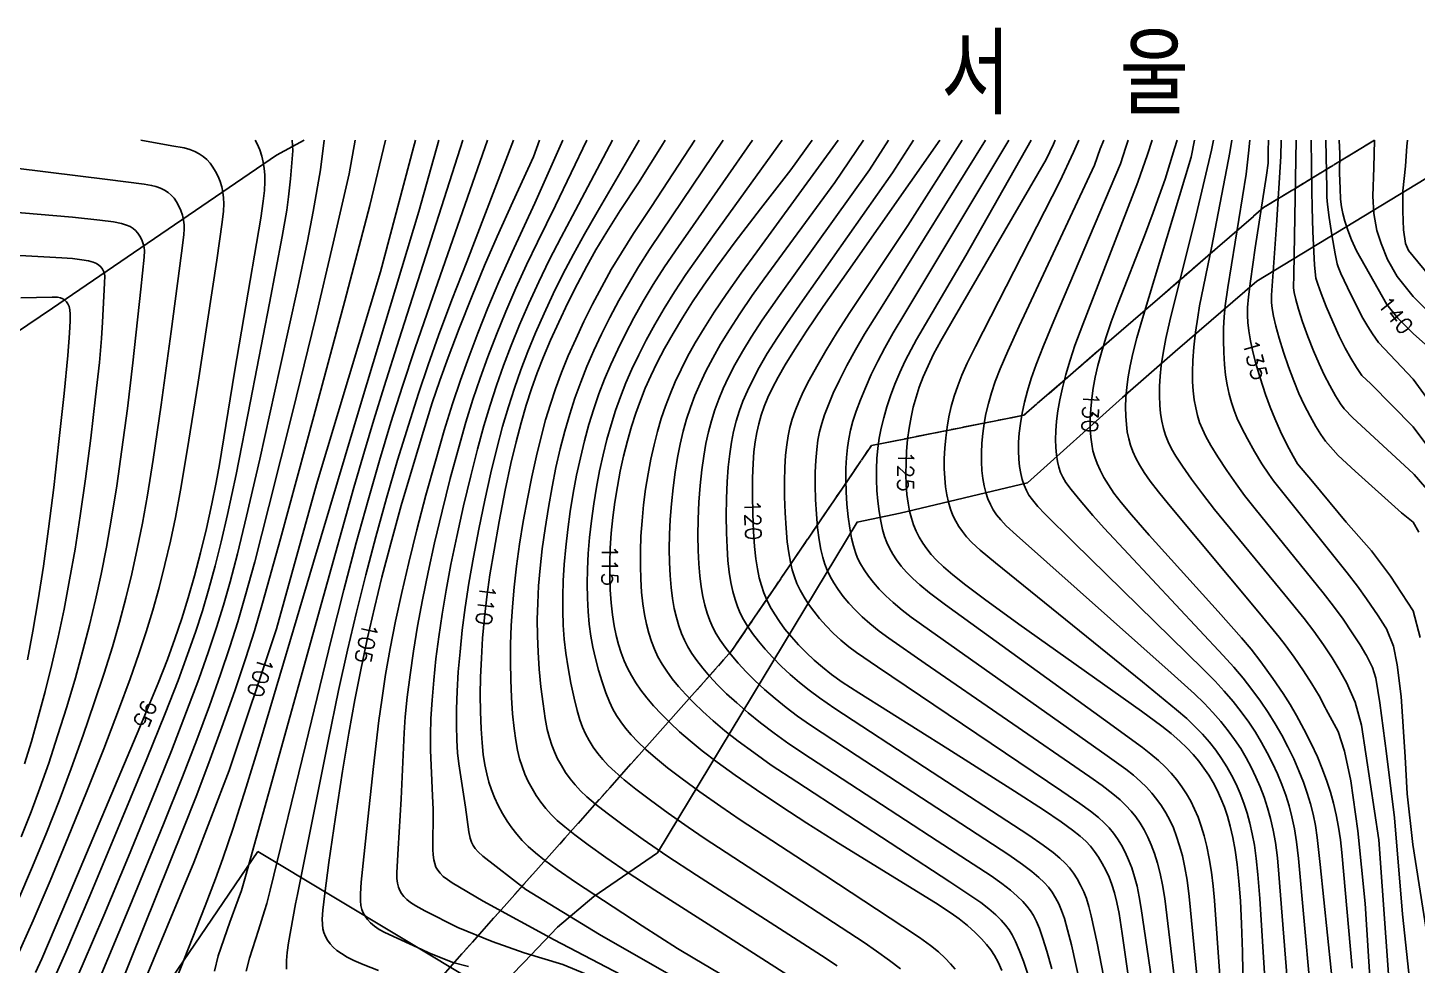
# Model space of a CAD drawing. Header units: feet. Extents: x 197796 to 199821, y 552499 to 555392.
# Drawn here: x 198758.7 to 198933.4, y 554389.4 to 554507.2 of the extents above; entities that cross this region are included whole.
import ezdxf
from ezdxf.enums import TextEntityAlignment as Align

# ---------------------------------------------------------------- set-up
doc = ezdxf.new("R2010")
doc.units = ezdxf.units.FT
doc.header["$MEASUREMENT"] = 0
doc.linetypes.add('JEON', pattern=[12, 4, -0.5, 1, -0.5, 4, -0.5, 1, -0.5])
for name, color, linetype in [('BA003', 5, 'CONTINUOUS'), ('CA0011', 7, 'CONTINUOUS'), ('CAA001', 7, 'CONTINUOUS'), ('CAA002', 30, 'CONTINUOUS'), ('EA0018', 7, 'JEON'), ('EA0118', 7, 'JEON'), ('wipco_지적', 20, 'CONTINUOUS'), ('ZC601', 7, 'CONTINUOUS')]:
    doc.layers.add(name, color=color, linetype=linetype)
doc.styles.add('NGSW', font='ROMANS.shx', dxfattribs={"bigfont": 'NGSW.shx'})
doc.styles.get("Standard").update_dxf_attribs({"font": 'ROMANS.shx', "bigfont": 'NGSW.shx'})

msp = doc.modelspace()

# ---------------------------------------------------------------- linework, layer by layer
at = {"layer": 'BA003', "color": 255, "flags": 128}
msp.add_lwpolyline([(198793.4, 554493.12), (198789.94, 554491.23), (198761.75, 554472), (198730.58, 554450.94), (198711.18, 554432.79), (198704.17, 554427.46)], dxfattribs=at)
at = {"layer": 'CAA001', "color": 255, "flags": 128}
for points, elevation in [([(198787.23, 554493.12), (198787.51, 554492.66), (198787.82, 554491.9), (198788.07, 554491.12), (198788.26, 554490.34), (198788.39, 554489.57), (198788.45, 554488.76), (198788.46, 554487.86), (198788.41, 554486.79), (198788.27, 554485.44), (198787.95, 554483.31), (198785.81, 554470.83), (198784.65, 554463.94), (198782.76, 554452.36), (198782.36, 554450.07), (198781.82, 554447.39), (198781.14, 554444.31), (198780.39, 554441.23), (198779.63, 554438.35), (198778.84, 554435.6), (198778.02, 554432.97), (198777.16, 554430.41), (198776.21, 554427.81), (198775.06, 554424.86), (198772.76, 554419.33), (198763.65, 554397.77), (198760.41, 554390.18), (198759.64, 554388.47)], 95), ([(198807.42, 554493.12), (198807.18, 554492.21), (198803.01, 554476.57), (198794.98, 554449.83), (198789.93, 554431.7), (198783.98, 554413.88), (198779.52, 554402.29), (198772.71, 554385.86)], 100), ([(198802.77, 554388.72), (198800.82, 554389.48), (198799.66, 554389.99), (198798.8, 554390.42), (198798.09, 554390.85), (198797.52, 554391.26), (198797.05, 554391.68), (198796.67, 554392.1), (198796.35, 554392.55), (198796.1, 554393.01), (198795.9, 554393.49), (198795.77, 554393.98), (198795.7, 554394.5), (198795.7, 554394.57), (198795.69, 554395.18), (198795.77, 554396.33), (198796, 554398.41), (198796.52, 554402.29), (198797.35, 554408.01), (198798.24, 554413.8), (198799.03, 554418.56), (198799.79, 554422.76), (198800.57, 554426.72), (198801.38, 554430.55), (198802.24, 554434.31), (198803.19, 554438.17), (198804.31, 554442.42), (198805.63, 554447.17), (198807.06, 554452.08), (198808.4, 554456.53), (198809.52, 554460.08), (198810.47, 554462.9), (198811.52, 554465.8), (198812.9, 554469.43), (198814.54, 554473.55), (198816.11, 554477.35), (198817.67, 554480.99), (198819.64, 554485.38), (198822.24, 554491.03), (198823, 554493.12)], 105), ([(198849.42, 554386.13), (198842.54, 554390.18), (198840.38, 554391.51), (198835.92, 554394.34), (198831.04, 554397.51), (198827.53, 554399.83), (198825.24, 554401.42), (198823.65, 554402.59), (198822.5, 554403.51), (198821.6, 554404.31), (198820.83, 554405.07), (198820.14, 554405.86), (198819.51, 554406.66), (198818.93, 554407.52), (198818.36, 554408.46), (198817.83, 554409.46), (198817.36, 554410.46), (198816.97, 554411.44), (198816.65, 554412.42), (198816.37, 554413.45), (198816.14, 554414.58), (198815.94, 554415.87), (198815.79, 554417.35), (198815.66, 554419.13), (198815.58, 554421.26), (198815.55, 554423.39), (198815.59, 554425.6), (198815.7, 554427.99), (198815.86, 554430.52), (198816.1, 554433.09), (198816.4, 554435.7), (198816.78, 554438.48), (198817.29, 554441.59), (198817.94, 554445.18), (198818.71, 554449.12), (198819.42, 554452.46), (198820.07, 554455.2), (198820.69, 554457.59), (198821.34, 554459.79), (198822.02, 554461.86), (198822.73, 554463.87), (198823.51, 554465.88), (198824.39, 554467.97), (198825.42, 554470.25), (198826.57, 554472.67), (198827.77, 554475.05), (198828.94, 554477.27), (198830.1, 554479.32), (198831.48, 554481.61), (198833.17, 554484.29), (198835.46, 554487.76), (198838.36, 554492.35), (198838.83, 554493.12)], 110), ([(198881.17, 554388.71), (198880.67, 554389.78), (198880.22, 554390.6), (198879.76, 554391.32), (198879.23, 554392), (198878.6, 554392.72), (198877.8, 554393.5), (198876.82, 554394.39), (198875.8, 554395.22), (198874.79, 554395.95), (198872.8, 554397.22), (198860.62, 554404.73), (198856.61, 554407.26), (198853.37, 554409.37), (198850.31, 554411.43), (198847.62, 554413.3), (198845.36, 554414.94), (198843.48, 554416.36), (198841.95, 554417.6), (198840.63, 554418.73), (198839.43, 554419.85), (198838.33, 554420.95), (198837.34, 554422.01), (198836.49, 554423.02), (198835.75, 554423.98), (198835.12, 554424.9), (198834.57, 554425.81), (198834.08, 554426.73), (198833.64, 554427.68), (198833.26, 554428.68), (198832.93, 554429.72), (198832.65, 554430.84), (198832.4, 554432.06), (198832.19, 554433.44), (198832.02, 554434.97), (198831.9, 554436.59), (198831.84, 554438.26), (198831.84, 554440), (198831.91, 554441.83), (198832.04, 554443.72), (198832.24, 554445.67), (198832.49, 554447.62), (198832.8, 554449.56), (198833.17, 554451.49), (198833.59, 554453.41), (198834.07, 554455.3), (198834.59, 554457.11), (198835.13, 554458.8), (198835.69, 554460.39), (198836.3, 554461.92), (198836.99, 554463.48), (198837.8, 554465.15), (198838.74, 554466.93), (198839.8, 554468.82), (198840.98, 554470.77), (198842.25, 554472.79), (198843.67, 554474.9), (198845.38, 554477.3), (198847.63, 554480.34), (198850.8, 554484.49), (198854.61, 554489.37), (198857.3, 554493.12)], 115), ([(198873.34, 554493.11), (198861.88, 554476.75), (198858.7, 554472.21), (198856.6, 554469.12), (198855.07, 554466.76), (198853.91, 554464.88), (198853.01, 554463.32), (198852.3, 554461.97), (198851.74, 554460.76), (198851.28, 554459.64), (198850.89, 554458.55), (198850.58, 554457.47), (198850.32, 554456.36), (198850.12, 554455.2), (198849.96, 554453.92), (198849.86, 554452.46), (198849.8, 554450.67), (198849.79, 554448.5), (198849.83, 554446.15), (198849.92, 554443.93), (198850.05, 554442.05), (198850.22, 554440.5), (198850.42, 554439.21), (198850.64, 554438.11), (198850.91, 554437.13), (198851.22, 554436.22), (198851.59, 554435.34), (198852.03, 554434.46), (198852.56, 554433.55), (198853.17, 554432.61), (198853.88, 554431.65), (198854.69, 554430.66), (198855.58, 554429.66), (198856.53, 554428.69), (198857.53, 554427.75), (198858.58, 554426.85), (198859.74, 554425.95), (198861.09, 554424.99), (198863.17, 554423.62), (198874.34, 554416.59), (198882.74, 554411.28), (198886.4, 554408.91), (198888.61, 554407.41), (198890.04, 554406.38), (198891.01, 554405.61), (198891.72, 554404.97), (198892.29, 554404.36), (198892.8, 554403.71), (198893.3, 554402.99), (198893.78, 554402.18), (198894.23, 554401.34), (198894.63, 554400.45), (198894.98, 554399.53), (198895.3, 554398.49), (198895.61, 554397.28), (198895.9, 554395.88), (198896.29, 554393.37), (198898.01, 554381.34)], 120), ([(198911.58, 554381.11), (198911.43, 554391.09), (198911.31, 554394.59), (198911.16, 554397.5), (198910.96, 554399.97), (198910.74, 554402.05), (198910.48, 554403.86), (198910.2, 554405.46), (198909.88, 554406.87), (198909.53, 554408.13), (198909.14, 554409.27), (198908.71, 554410.35), (198908.23, 554411.4), (198907.71, 554412.38), (198907.17, 554413.28), (198906.57, 554414.17), (198905.91, 554415.05), (198905.2, 554415.89), (198904.43, 554416.71), (198903.52, 554417.58), (198902.45, 554418.51), (198901.29, 554419.44), (198898.71, 554421.32), (198883.28, 554432.27), (198878.96, 554435.4), (198876.61, 554437.16), (198874.99, 554438.46), (198873.81, 554439.47), (198872.94, 554440.3), (198872.26, 554441.03), (198871.7, 554441.73), (198871.2, 554442.46), (198870.75, 554443.22), (198870.37, 554443.98), (198870.05, 554444.76), (198869.78, 554445.58), (198869.56, 554446.48), (198869.37, 554447.48), (198869.22, 554448.59), (198869.13, 554449.8), (198869.08, 554451.13), (198869.1, 554452.56), (198869.17, 554454.02), (198869.3, 554455.49), (198869.49, 554456.92), (198869.73, 554458.28), (198870.02, 554459.57), (198870.37, 554460.81), (198870.77, 554462.05), (198871.27, 554463.35), (198871.87, 554464.75), (198872.57, 554466.21), (198873.48, 554467.91), (198874.89, 554470.38), (198886.72, 554490.68), (198887.63, 554492.62), (198887.85, 554493.11)], 125), ([(198933.78, 554430.58), (198932.87, 554433.94), (198930.02, 554438.31), (198927.65, 554441.49), (198924.47, 554445.1), (198920.23, 554450.21), (198918.33, 554452.44), (198917.77, 554453.39), (198917.05, 554454.77), (198916.21, 554456.5), (198915.47, 554458.11), (198914.89, 554459.54), (198914.31, 554461.16), (198913.64, 554463.22), (198913.09, 554465.06), (198912.71, 554466.51), (198912.42, 554467.88), (198912.2, 554469.16), (198912.08, 554470.21), (198912.04, 554471.09), (198912.06, 554472.07), (198912.17, 554473.44), (198912.41, 554475.39), (198913.03, 554479.59), (198914.43, 554488.73), (198914.63, 554490.24), (198914.66, 554491.78), (198914.7, 554493.11)], 135), ([(198934.83, 554467.09), (198932.88, 554468.81), (198930.94, 554470.75), (198929.56, 554472.46), (198925.74, 554479.2), (198925.14, 554480.57), (198924.67, 554481.82), (198924.3, 554482.94), (198924.04, 554483.91), (198923.87, 554484.74), (198923.76, 554485.7), (198923.68, 554487.05), (198923.63, 554488.95), (198923.65, 554491.38), (198923.56, 554493.11)], 140), ([(198758.62, 554427.78), (198759.29, 554431.39), (198759.95, 554435.31), (198760.61, 554439.57), (198761.26, 554444.26), (198761.91, 554449.46), (198762.57, 554455.23), (198763.21, 554461.25), (198763.67, 554466.03), (198763.9, 554468.87), (198763.99, 554470.41), (198763.98, 554471.25), (198763.93, 554471.79), (198763.84, 554472.21), (198763.71, 554472.54), (198763.54, 554472.8), (198763.33, 554473.01), (198763.08, 554473.17), (198762.78, 554473.29), (198762.38, 554473.37), (198761.72, 554473.38), (198757.78, 554473.3)], 90)]:
    msp.add_lwpolyline(points, dxfattribs=dict(at, elevation=elevation))
at = {"layer": 'CAA001', "color": 255, "elevation": 130}
msp.add_lwpolyline([(198925.2, 554389.01), (198923.92, 554403.56), (198923.75, 554405.14), (198923.51, 554406.73), (198923.21, 554408.29), (198922.87, 554409.77), (198922.49, 554411.15), (198922.04, 554412.52), (198921.49, 554413.98), (198920.83, 554415.57), (198920.04, 554417.27), (198919.15, 554419.05), (198918.22, 554420.79), (198917.43, 554422.16), (198916.53, 554423.56), (198915.23, 554425.43), (198913.71, 554427.54), (198912.49, 554429.13), (198911.31, 554430.55), (198908.35, 554433.85), (198899.67, 554443.45), (198897.44, 554446), (198896.16, 554447.55), (198895.25, 554448.75), (198894.56, 554449.77), (198893.99, 554450.71), (198893.51, 554451.61), (198893.13, 554452.46), (198892.83, 554453.27), (198892.61, 554454.07), (198892.45, 554454.9), (198892.34, 554455.79), (198892.28, 554456.83), (198892.28, 554458.04), (198892.33, 554459.33), (198892.45, 554460.62), (198892.64, 554461.94), (198892.9, 554463.32), (198893.24, 554464.8), (198893.67, 554466.42), (198894.23, 554468.25), (198894.91, 554470.26), (198895.78, 554472.62), (198899.08, 554481.1), (198900.19, 554484.01), (198901.7, 554488.21), (198902.86, 554492.05), (198903.19, 554493.11)], dxfattribs=at)
at = {"layer": 'CAA002', "color": 255}
for points, elevation in [([(198753.97, 554347.45), (198758.94, 554357.51), (198761.95, 554365.79), (198763.47, 554369.87), (198764.86, 554373.37), (198778.2, 554406.49), (198779.84, 554410.62), (198781.44, 554414.82), (198783.07, 554419.31), (198784.68, 554423.88), (198786.08, 554428.03), (198787.17, 554431.44), (198788.19, 554434.9), (198790.43, 554442.98), (198794.63, 554458.4), (198798.54, 554472.93), (198801.69, 554484.9), (198803.64, 554493.12)], 99), ([(198791.9, 554493.12), (198791.98, 554491.79), (198791.69, 554488.27), (198791.46, 554485.99), (198791.23, 554484.3), (198790.65, 554481), (198789.07, 554472.63), (198786.68, 554460.32), (198784.84, 554451.09), (198783.78, 554446.05), (198782.99, 554442.6), (198782.23, 554439.6), (198781.44, 554436.73), (198780.61, 554433.95), (198779.74, 554431.26), (198778.76, 554428.45), (198777.55, 554425.18), (198775.92, 554421.02), (198773.62, 554415.33), (198770.46, 554407.69), (198766.45, 554398.13), (198763.43, 554391.05), (198761.91, 554387.62)], 96), ([(198753.36, 554490.06), (198768.66, 554488.19), (198773.29, 554487.59), (198774.22, 554487.43), (198774.77, 554487.29), (198775.36, 554487.08), (198775.86, 554486.83), (198776.31, 554486.54), (198776.7, 554486.2), (198777.05, 554485.82), (198777.36, 554485.36), (198777.66, 554484.83), (198777.91, 554484.26), (198778.11, 554483.67), (198778.24, 554483.08), (198778.32, 554482.49), (198778.33, 554481.98), (198778.28, 554481.23), (198778, 554478.93), (198776.69, 554469.07), (198775.41, 554459.84), (198774.42, 554452.99), (198773.7, 554448.47), (198773.07, 554444.96), (198772.42, 554441.73), (198771.73, 554438.6), (198770.99, 554435.55), (198770.18, 554432.52), (198769.29, 554429.43), (198768.25, 554426.1), (198767.02, 554422.38), (198765.61, 554418.3), (198764.1, 554414.13), (198762.58, 554410.08), (198760.99, 554406.04), (198759.24, 554401.81), (198757.4, 554397.48)], 93)]:
    msp.add_lwpolyline(points, dxfattribs=dict(at, elevation=elevation))
at = {"layer": 'CAA002', "color": 255, "flags": 128}
for points, elevation in [([(198754.83, 554365.53), (198758.66, 554373.95), (198762.85, 554383.3), (198765.63, 554389.62), (198768.21, 554395.65), (198771.3, 554403.04), (198774.26, 554410.24), (198776.71, 554416.33), (198778.63, 554421.27), (198780.16, 554425.37), (198781.39, 554428.84), (198782.4, 554431.84), (198783.26, 554434.64), (198784.1, 554437.59), (198785.03, 554441.11), (198786.18, 554445.86), (198787.83, 554453.01), (198790.37, 554464.43), (198792.61, 554474.65), (198793.84, 554480.44), (198794.56, 554484.16), (198795.48, 554489.39), (198795.94, 554493.12)], 97), ([(198755.89, 554359.51), (198760.65, 554370.84), (198771.48, 554396.81), (198775.73, 554407.14), (198778.1, 554413.06), (198779.9, 554417.74), (198781.49, 554422.02), (198782.88, 554425.94), (198784.07, 554429.43), (198785.07, 554432.56), (198786.01, 554435.78), (198787.19, 554440.11), (198788.98, 554447.08), (198791.97, 554459.04), (198794.82, 554470.69), (198797.06, 554480.17), (198799.06, 554488.87), (198799.83, 554493.12)], 98), ([(198772.89, 554493.13), (198776.78, 554492.4), (198778.3, 554492.14), (198779.05, 554491.93), (198779.67, 554491.69), (198780.22, 554491.4), (198780.71, 554491.06), (198781.16, 554490.67), (198781.57, 554490.23), (198781.94, 554489.73), (198782.28, 554489.17), (198782.58, 554488.57), (198782.84, 554487.92), (198783.04, 554487.24), (198783.19, 554486.56), (198783.28, 554485.86), (198783.31, 554485.11), (198783.27, 554484.18), (198783.11, 554482.79), (198782.42, 554478.04), (198780.07, 554462.68), (198778.71, 554454.1), (198777.87, 554449.12), (198777.22, 554445.68), (198776.59, 554442.7), (198775.9, 554439.79), (198775.16, 554436.88), (198774.37, 554434.04), (198773.54, 554431.32), (198772.63, 554428.54), (198771.52, 554425.38), (198770.06, 554421.45), (198768.2, 554416.6), (198766.04, 554411.13), (198763.75, 554405.5), (198761.45, 554400), (198759.31, 554395), (198757.21, 554390.24)], 94), ([(198777.31, 554387.6), (198780.97, 554396.84), (198782.28, 554400.24), (198783.2, 554402.82), (198784.47, 554406.64), (198786.11, 554411.78), (198787.84, 554417.37), (198794.6, 554440.08), (198800.63, 554460.28), (198807.85, 554484.16), (198810.35, 554493.12)], 101), ([(198782.14, 554388.64), (198782.59, 554390.58), (198784.06, 554394.82), (198785.13, 554397.66), (198785.51, 554398.78), (198786.02, 554400.53), (198795.83, 554435.79), (198799.66, 554449.46), (198800.99, 554454.03), (198802.17, 554457.97), (198803.47, 554462.16), (198805.38, 554468.09), (198813.36, 554493.12)], 102), ([(198786.12, 554388.66), (198786.54, 554390.28), (198787.67, 554393.8), (198788.42, 554396.22), (198788.71, 554397.15), (198789.15, 554398.84), (198793.61, 554417.19), (198796.8, 554430.28), (198798.39, 554436.57), (198799.96, 554442.48), (198801.44, 554447.84), (198802.89, 554452.86), (198804.33, 554457.64), (198805.78, 554462.21), (198807.34, 554466.9), (198809.27, 554472.45), (198816.48, 554493.12)], 103), ([(198791.17, 554388.88), (198791.17, 554390), (198791.26, 554391), (198791.46, 554392.2), (198792.33, 554397.12), (198792.58, 554398.3), (198796.42, 554417.58), (198797.74, 554423.94), (198798.87, 554429.02), (198800, 554433.77), (198801.17, 554438.47), (198802.44, 554443.24), (198803.78, 554448.09), (198805.17, 554452.88), (198806.52, 554457.3), (198807.77, 554461.25), (198808.99, 554464.88), (198810.3, 554468.56), (198811.99, 554473.03), (198813.87, 554477.84), (198819.74, 554493.12)], 104), ([(198814.08, 554389.23), (198812.12, 554389.74), (198809.07, 554390.97), (198808.19, 554391.38), (198803.56, 554393.5), (198802.85, 554393.9), (198802.25, 554394.3), (198801.77, 554394.71), (198801.38, 554395.12), (198801.07, 554395.54), (198800.83, 554395.96), (198800.66, 554396.41), (198800.55, 554396.9), (198800.49, 554397.5), (198800.49, 554398.37), (198800.6, 554399.84), (198801.29, 554406.59), (198802.14, 554414.37), (198802.82, 554420.15), (198803.16, 554422.7), (198803.66, 554425.93), (198804.24, 554429.22), (198804.91, 554432.65), (198805.68, 554436.24), (198806.57, 554440.04), (198807.58, 554444.13), (198808.72, 554448.47), (198809.91, 554452.76), (198811.03, 554456.62), (198812.07, 554459.96), (198813.06, 554462.94), (198814.1, 554465.85), (198815.25, 554468.87), (198816.52, 554472.03), (198817.91, 554475.31), (198819.57, 554479.05), (198822.44, 554485.21), (198825.95, 554493.12)], 106), ([(198832.53, 554386.75), (198825.95, 554389.48), (198821.09, 554390.94), (198817.07, 554392.39), (198812.72, 554394.14), (198808.6, 554396.24), (198807.45, 554396.84), (198806.8, 554397.26), (198806.33, 554397.64), (198805.95, 554398.02), (198805.65, 554398.41), (198805.43, 554398.8), (198805.27, 554399.22), (198805.15, 554399.7), (198805.08, 554400.31), (198805.07, 554401.07), (198805.23, 554404.03), (198805.59, 554410.33), (198805.97, 554418.6), (198806.13, 554420.62), (198806.38, 554423.11), (198806.73, 554425.91), (198807.16, 554428.89), (198807.67, 554432.02), (198808.28, 554435.32), (198808.99, 554438.8), (198809.81, 554442.51), (198810.76, 554446.49), (198811.79, 554450.57), (198812.81, 554454.37), (198813.76, 554457.67), (198814.64, 554460.53), (198815.53, 554463.18), (198816.51, 554465.87), (198817.59, 554468.67), (198818.77, 554471.56), (198820.03, 554474.49), (198821.37, 554477.45), (198822.74, 554480.31), (198825.04, 554484.89), (198828.98, 554493.12)], 107), ([(198836.09, 554386.7), (198824.84, 554392.57), (198815.91, 554397.44), (198812.01, 554399.76), (198811.42, 554400.15), (198810.9, 554400.56), (198810.51, 554400.96), (198810.21, 554401.34), (198809.99, 554401.73), (198809.83, 554402.16), (198809.71, 554402.66), (198809.63, 554403.28), (198809.61, 554403.94), (198809.62, 554408.99), (198809.56, 554410.69), (198809.29, 554416.41), (198809.29, 554418.32), (198809.35, 554420.42), (198809.49, 554422.73), (198809.7, 554425.25), (198809.98, 554427.91), (198810.33, 554430.67), (198810.75, 554433.53), (198811.26, 554436.53), (198811.87, 554439.75), (198812.6, 554443.3), (198813.46, 554447.13), (198814.36, 554450.9), (198815.22, 554454.29), (198816.02, 554457.2), (198816.79, 554459.79), (198817.6, 554462.27), (198818.48, 554464.77), (198819.45, 554467.31), (198820.51, 554469.91), (198821.67, 554472.57), (198822.91, 554475.29), (198824.24, 554478.02), (198825.72, 554480.93), (198827.17, 554483.62), (198832.2, 554493.12)], 108), ([(198839.29, 554388.25), (198830.55, 554393.27), (198821.29, 554398.9), (198815.89, 554403.12), (198815.28, 554403.65), (198814.93, 554404.05), (198814.66, 554404.45), (198814.45, 554404.88), (198814.28, 554405.38), (198814.13, 554406.17), (198813.7, 554409.28), (198812.86, 554414.71), (198812.71, 554416.1), (198812.62, 554417.69), (198812.58, 554419.54), (198812.59, 554421.6), (198812.66, 554423.85), (198812.8, 554426.26), (198813.01, 554428.81), (198813.3, 554431.51), (198813.67, 554434.38), (198814.14, 554437.43), (198814.7, 554440.7), (198815.37, 554444.21), (198816.12, 554447.84), (198816.9, 554451.29), (198817.64, 554454.37), (198818.37, 554457.11), (198819.1, 554459.61), (198819.86, 554461.95), (198820.66, 554464.24), (198821.54, 554466.53), (198822.52, 554468.89), (198823.58, 554471.31), (198824.73, 554473.78), (198825.96, 554476.27), (198827.27, 554478.78), (198828.68, 554481.32), (198830.28, 554484.06), (198835.55, 554493.12)], 109), ([(198857.37, 554386.15), (198845.72, 554393.57), (198837.52, 554398.81), (198834.17, 554401.02), (198831.33, 554402.95), (198829.13, 554404.51), (198827.44, 554405.77), (198826.18, 554406.77), (198825.24, 554407.6), (198824.48, 554408.34), (198823.8, 554409.1), (198823.18, 554409.9), (198822.6, 554410.73), (198822.08, 554411.6), (198821.6, 554412.5), (198821.18, 554413.42), (198820.81, 554414.37), (198820.51, 554415.35), (198820.25, 554416.41), (198820.02, 554417.66), (198819.81, 554419.17), (198819.63, 554420.99), (198819.48, 554423.06), (198819.39, 554425.26), (198819.34, 554427.49), (198819.36, 554429.76), (198819.44, 554432.07), (198819.6, 554434.45), (198819.82, 554436.93), (198820.13, 554439.55), (198820.51, 554442.31), (198820.97, 554445.16), (198821.48, 554448.03), (198822.04, 554450.81), (198822.62, 554453.44), (198823.2, 554455.82), (198823.78, 554457.95), (198824.38, 554459.92), (198825.04, 554461.87), (198825.79, 554463.89), (198826.63, 554465.99), (198827.56, 554468.12), (198828.58, 554470.3), (198829.67, 554472.5), (198830.83, 554474.69), (198832.04, 554476.84), (198833.31, 554478.97), (198834.83, 554481.38), (198837.09, 554484.77), (198842.53, 554493.12)], 111), ([(198860.44, 554389.31), (198858.48, 554390.6), (198842.74, 554400.72), (198839.03, 554403.16), (198836.04, 554405.21), (198833.51, 554407.01), (198831.51, 554408.49), (198830.04, 554409.65), (198828.98, 554410.55), (198828.18, 554411.32), (198827.5, 554412.05), (198826.88, 554412.81), (198826.29, 554413.63), (198825.76, 554414.49), (198825.28, 554415.36), (198824.88, 554416.21), (198824.54, 554417.06), (198824.26, 554417.97), (198823.99, 554419.04), (198823.73, 554420.43), (198823.45, 554422.24), (198823.19, 554424.38), (198822.97, 554426.6), (198822.82, 554428.74), (198822.74, 554430.8), (198822.73, 554432.85), (198822.78, 554434.92), (198822.9, 554437.07), (198823.09, 554439.32), (198823.36, 554441.73), (198823.71, 554444.3), (198824.12, 554446.95), (198824.58, 554449.52), (198825.08, 554451.97), (198825.62, 554454.31), (198826.19, 554456.54), (198826.81, 554458.65), (198827.47, 554460.7), (198828.19, 554462.7), (198828.98, 554464.68), (198829.84, 554466.69), (198830.8, 554468.74), (198831.84, 554470.82), (198832.97, 554472.94), (198834.18, 554475.07), (198835.46, 554477.2), (198836.84, 554479.37), (198838.38, 554481.68), (198846.12, 554493.12)], 112), ([(198868.4, 554388.92), (198867.04, 554389.99), (198865.41, 554391.18), (198863.82, 554392.25), (198850.2, 554401.14), (198843.73, 554405.37), (198841.7, 554406.75), (198839.17, 554408.52), (198836.95, 554410.14), (198835.11, 554411.54), (198833.65, 554412.71), (198832.52, 554413.69), (198831.66, 554414.51), (198830.96, 554415.26), (198830.33, 554416.02), (198829.76, 554416.82), (198829.24, 554417.64), (198828.79, 554418.47), (198828.41, 554419.32), (198828.07, 554420.25), (198827.73, 554421.42), (198827.36, 554422.97), (198826.96, 554424.84), (198826.61, 554426.78), (198826.33, 554428.63), (198826.13, 554430.4), (198826, 554432.15), (198825.93, 554433.93), (198825.93, 554435.78), (198825.99, 554437.72), (198826.11, 554439.78), (198826.3, 554441.93), (198826.55, 554444.17), (198826.87, 554446.45), (198827.24, 554448.73), (198827.67, 554450.99), (198828.15, 554453.2), (198828.67, 554455.33), (198829.23, 554457.38), (198829.84, 554459.34), (198830.49, 554461.22), (198831.19, 554463.06), (198831.97, 554464.92), (198832.85, 554466.82), (198833.82, 554468.78), (198834.89, 554470.8), (198836.06, 554472.86), (198837.32, 554474.97), (198838.73, 554477.18), (198840.48, 554479.77), (198842.34, 554482.39), (198849.8, 554493.12)], 113), ([(198875.28, 554388.89), (198874.7, 554389.58), (198874.01, 554390.3), (198873.18, 554391.06), (198872.17, 554391.87), (198870.8, 554392.88), (198868.71, 554394.28), (198857.29, 554401.75), (198848.24, 554407.69), (198845.8, 554409.34), (198843.18, 554411.18), (198840.97, 554412.81), (198839.12, 554414.22), (198837.6, 554415.46), (198836.37, 554416.53), (198835.36, 554417.48), (198834.53, 554418.35), (198833.82, 554419.18), (198833.22, 554419.99), (198832.7, 554420.78), (198832.25, 554421.59), (198831.82, 554422.51), (198831.37, 554423.65), (198830.89, 554425.02), (198830.43, 554426.5), (198830.04, 554427.96), (198829.72, 554429.36), (198829.47, 554430.78), (198829.27, 554432.28), (198829.13, 554433.87), (198829.04, 554435.55), (198829.01, 554437.32), (198829.05, 554439.19), (198829.14, 554441.14), (198829.31, 554443.17), (198829.54, 554445.26), (198829.82, 554447.38), (198830.17, 554449.49), (198830.56, 554451.56), (198831, 554453.55), (198831.48, 554455.48), (198832.01, 554457.33), (198832.58, 554459.12), (198833.19, 554460.86), (198833.87, 554462.59), (198834.63, 554464.33), (198835.48, 554466.13), (198836.44, 554467.99), (198837.51, 554469.93), (198838.69, 554471.95), (198839.99, 554474.04), (198841.42, 554476.22), (198843.13, 554478.68), (198844.99, 554481.24), (198853.54, 554493.12)], 114), ([(198884.4, 554388.4), (198883.87, 554389.92), (198883.35, 554391.29), (198882.88, 554392.38), (198882.47, 554393.2), (198882.07, 554393.85), (198881.63, 554394.44), (198881.08, 554395.06), (198880.38, 554395.73), (198879.53, 554396.47), (198878.51, 554397.27), (198877.64, 554397.88), (198874.63, 554399.86), (198855.35, 554412.44), (198852.16, 554414.56), (198849.95, 554416.12), (198848.01, 554417.56), (198846.33, 554418.88), (198844.86, 554420.11), (198843.56, 554421.27), (198842.41, 554422.38), (198841.39, 554423.43), (198840.49, 554424.44), (198839.7, 554425.41), (198839.02, 554426.35), (198838.42, 554427.26), (198837.91, 554428.18), (198837.47, 554429.12), (198837.08, 554430.1), (198836.74, 554431.15), (198836.45, 554432.27), (198836.21, 554433.5), (198836, 554434.84), (198835.85, 554436.31), (198835.74, 554437.91), (198835.69, 554439.62), (198835.7, 554441.43), (198835.77, 554443.33), (198835.9, 554445.28), (198836.1, 554447.26), (198836.35, 554449.23), (198836.66, 554451.16), (198837.01, 554453.03), (198837.41, 554454.82), (198837.84, 554456.51), (198838.32, 554458.13), (198838.84, 554459.68), (198839.42, 554461.2), (198840.07, 554462.73), (198840.81, 554464.29), (198841.64, 554465.93), (198842.6, 554467.65), (198843.7, 554469.49), (198844.96, 554471.48), (198846.47, 554473.71), (198848.36, 554476.38), (198850.36, 554479.09), (198860.58, 554493.11)], 116), ([(198887.43, 554388.93), (198886.82, 554391.16), (198886.32, 554392.77), (198885.88, 554393.99), (198885.5, 554394.9), (198885.13, 554395.63), (198884.75, 554396.25), (198884.31, 554396.83), (198883.78, 554397.42), (198883.1, 554398.07), (198882.23, 554398.82), (198881.16, 554399.65), (198879.81, 554400.61), (198873.03, 554405.04), (198857.1, 554415.42), (198854.38, 554417.24), (198852.5, 554418.58), (198850.79, 554419.88), (198849.23, 554421.14), (198847.82, 554422.36), (198846.54, 554423.53), (198845.4, 554424.66), (198844.4, 554425.73), (198843.53, 554426.74), (198842.79, 554427.69), (198842.17, 554428.59), (198841.67, 554429.42), (198841.24, 554430.24), (198840.86, 554431.11), (198840.52, 554432.06), (198840.22, 554433.09), (198839.96, 554434.23), (198839.74, 554435.49), (198839.56, 554436.88), (198839.43, 554438.39), (198839.35, 554440.01), (198839.32, 554441.73), (198839.35, 554443.55), (198839.44, 554445.44), (198839.59, 554447.4), (198839.8, 554449.42), (198840.06, 554451.38), (198840.36, 554453.21), (198840.7, 554454.91), (198841.08, 554456.52), (198841.51, 554458.04), (198842, 554459.52), (198842.56, 554461), (198843.2, 554462.51), (198843.94, 554464.07), (198844.8, 554465.72), (198845.78, 554467.45), (198846.89, 554469.26), (198848.19, 554471.27), (198849.77, 554473.57), (198851.27, 554475.67), (198860.16, 554487.8), (198863.77, 554493.11)], 117), ([(198891.72, 554383.8), (198889.9, 554391.96), (198889.43, 554393.86), (198889.03, 554395.25), (198888.67, 554396.28), (198888.31, 554397.12), (198887.91, 554397.88), (198887.48, 554398.57), (198887.02, 554399.19), (198886.49, 554399.79), (198885.81, 554400.43), (198884.91, 554401.19), (198883.76, 554402.07), (198882.02, 554403.26), (198862.97, 554415.71), (198857.09, 554419.58), (198855.46, 554420.71), (198854.03, 554421.78), (198852.63, 554422.91), (198851.32, 554424.05), (198850.1, 554425.18), (198848.98, 554426.29), (198847.98, 554427.36), (198847.1, 554428.4), (198846.34, 554429.36), (198845.71, 554430.25), (198845.21, 554431.07), (198844.79, 554431.87), (198844.41, 554432.72), (198844.08, 554433.64), (198843.8, 554434.64), (198843.55, 554435.74), (198843.34, 554436.96), (198843.17, 554438.33), (198843.04, 554439.85), (198842.96, 554441.53), (198842.94, 554443.4), (198842.97, 554445.45), (198843.06, 554447.59), (198843.22, 554449.7), (198843.42, 554451.66), (198843.66, 554453.41), (198843.94, 554454.98), (198844.25, 554456.45), (198844.62, 554457.84), (198845.05, 554459.2), (198845.54, 554460.54), (198846.11, 554461.91), (198846.78, 554463.34), (198847.58, 554464.86), (198848.52, 554466.53), (198849.64, 554468.36), (198851.03, 554470.49), (198853.19, 554473.6), (198864.52, 554489.39), (198866.91, 554493.11)], 118), ([(198870.03, 554493.11), (198867.41, 554489.01), (198856.08, 554472.92), (198854.1, 554470.05), (198852.95, 554468.32), (198851.66, 554466.28), (198850.65, 554464.53), (198849.82, 554463), (198849.15, 554461.6), (198848.6, 554460.29), (198848.13, 554459.02), (198847.74, 554457.77), (198847.42, 554456.49), (198847.15, 554455.14), (198846.93, 554453.67), (198846.75, 554452.02), (198846.62, 554450.15), (198846.53, 554448.06), (198846.49, 554445.87), (198846.51, 554443.77), (198846.59, 554441.9), (198846.71, 554440.26), (198846.88, 554438.81), (198847.08, 554437.52), (198847.33, 554436.38), (198847.6, 554435.37), (198847.91, 554434.47), (198848.25, 554433.67), (198848.66, 554432.87), (198849.17, 554432.03), (198849.8, 554431.11), (198850.54, 554430.13), (198851.4, 554429.11), (198852.36, 554428.06), (198853.41, 554426.99), (198854.53, 554425.94), (198855.69, 554424.93), (198856.91, 554423.96), (198858.2, 554423), (198860.16, 554421.68), (198871.44, 554414.3), (198884.56, 554405.74), (198886.37, 554404.48), (198887.59, 554403.58), (198888.46, 554402.85), (198889.12, 554402.23), (198889.67, 554401.62), (198890.16, 554400.96), (198890.63, 554400.24), (198891.06, 554399.46), (198891.45, 554398.63), (198891.8, 554397.76), (198892.11, 554396.78), (198892.4, 554395.62), (198893.12, 554392.15), (198896.42, 554375.33)], 119), ([(198876.18, 554493.11), (198869.31, 554482.4), (198862.05, 554471.47), (198860.44, 554468.97), (198859, 554466.64), (198857.87, 554464.68), (198856.92, 554462.95), (198856.18, 554461.47), (198855.61, 554460.21), (198855.16, 554459.08), (198854.8, 554458.03), (198854.51, 554457), (198854.28, 554455.94), (198854.1, 554454.8), (198853.96, 554453.51), (198853.86, 554451.98), (198853.81, 554450.22), (198853.82, 554448.27), (198853.89, 554446.25), (198854.01, 554444.33), (198854.17, 554442.63), (198854.36, 554441.22), (198854.57, 554440.06), (198854.8, 554439.1), (198855.06, 554438.24), (198855.39, 554437.4), (198855.79, 554436.55), (198856.28, 554435.68), (198856.85, 554434.8), (198857.5, 554433.89), (198858.24, 554432.98), (198859.07, 554432.06), (198859.96, 554431.15), (198860.92, 554430.27), (198861.93, 554429.43), (198862.89, 554428.71), (198865.53, 554426.9), (198888.68, 554411.29), (198890.96, 554409.74), (198892.32, 554408.75), (198893.29, 554407.97), (198894.02, 554407.31), (198894.63, 554406.68), (198895.19, 554406.01), (198895.71, 554405.28), (198896.2, 554404.48), (198896.66, 554403.61), (198897.09, 554402.66), (198897.49, 554401.63), (198897.85, 554400.51), (198898.17, 554399.32), (198898.44, 554398), (198898.68, 554396.54), (198901.09, 554380.05)], 121), ([(198879.11, 554493.11), (198866.3, 554472.59), (198863.89, 554468.73), (198862.73, 554466.74), (198861.66, 554464.77), (198860.72, 554462.93), (198859.95, 554461.29), (198859.34, 554459.86), (198858.86, 554458.6), (198858.5, 554457.49), (198858.24, 554456.46), (198858.03, 554455.4), (198857.87, 554454.21), (198857.75, 554452.86), (198857.69, 554451.36), (198857.68, 554449.72), (198857.72, 554447.93), (198857.83, 554446.11), (198857.99, 554444.39), (198858.19, 554442.89), (198858.4, 554441.66), (198858.63, 554440.67), (198858.88, 554439.83), (198859.18, 554439.06), (198859.55, 554438.28), (198860.01, 554437.46), (198860.57, 554436.62), (198861.21, 554435.76), (198861.93, 554434.89), (198862.73, 554434.03), (198863.59, 554433.19), (198864.55, 554432.34), (198865.73, 554431.41), (198866.95, 554430.52), (198871.53, 554427.34), (198892.21, 554413.06), (198893.75, 554411.97), (198895.11, 554410.94), (198896.02, 554410.17), (198896.76, 554409.47), (198897.41, 554408.77), (198898, 554408.03), (198898.55, 554407.25), (198899.05, 554406.41), (198899.52, 554405.5), (198899.95, 554404.51), (198900.35, 554403.43), (198900.73, 554402.24), (198901.06, 554400.93), (198901.36, 554399.48), (198901.63, 554397.79), (198903.62, 554381.36)], 122), ([(198882.03, 554493.11), (198868.94, 554471.32), (198867.49, 554468.9), (198866.43, 554467.03), (198865.54, 554465.32), (198864.72, 554463.64), (198863.99, 554462), (198863.36, 554460.46), (198862.84, 554459.04), (198862.43, 554457.77), (198862.13, 554456.65), (198861.91, 554455.59), (198861.74, 554454.47), (198861.62, 554453.23), (198861.55, 554451.87), (198861.53, 554450.41), (198861.57, 554448.9), (198861.67, 554447.34), (198861.82, 554445.78), (198862.02, 554444.33), (198862.25, 554443.1), (198862.48, 554442.11), (198862.73, 554441.3), (198863.02, 554440.58), (198863.39, 554439.85), (198863.84, 554439.09), (198864.39, 554438.3), (198865.02, 554437.49), (198865.74, 554436.66), (198866.55, 554435.84), (198867.47, 554434.99), (198868.63, 554434.03), (198869.77, 554433.16), (198872.07, 554431.5), (198894.41, 554415.71), (198896.73, 554414.04), (198897.7, 554413.28), (198898.59, 554412.51), (198899.34, 554411.77), (198900.03, 554411.03), (198900.66, 554410.24), (198901.25, 554409.42), (198901.78, 554408.56), (198902.27, 554407.64), (198902.72, 554406.66), (198903.13, 554405.59), (198903.51, 554404.42), (198903.86, 554403.13), (198904.17, 554401.69), (198904.45, 554400.08), (198904.72, 554398.02), (198905.48, 554390.27), (198906.63, 554378.42)], 123), ([(198884.84, 554493.11), (198876.61, 554478.63), (198870.42, 554468.06), (198869.73, 554466.8), (198869, 554465.36), (198868.32, 554463.89), (198867.71, 554462.43), (198867.17, 554460.99), (198866.7, 554459.58), (198866.3, 554458.23), (198865.98, 554456.93), (198865.74, 554455.67), (198865.56, 554454.41), (198865.45, 554453.11), (198865.39, 554451.78), (198865.39, 554450.42), (198865.44, 554449.06), (198865.55, 554447.73), (198865.72, 554446.43), (198865.93, 554445.22), (198866.16, 554444.17), (198866.41, 554443.29), (198866.69, 554442.53), (198867.02, 554441.82), (198867.43, 554441.09), (198867.92, 554440.35), (198868.51, 554439.58), (198869.18, 554438.81), (198869.94, 554438.03), (198870.84, 554437.21), (198872.07, 554436.2), (198874.05, 554434.72), (198893.93, 554420.32), (198898.83, 554416.75), (198899.89, 554415.94), (198900.85, 554415.13), (198901.68, 554414.33), (198902.45, 554413.52), (198903.15, 554412.68), (198903.79, 554411.83), (198904.37, 554410.94), (198904.9, 554410.01), (198905.38, 554409.03), (198905.83, 554407.99), (198906.23, 554406.87), (198906.6, 554405.66), (198906.93, 554404.32), (198907.23, 554402.8), (198907.5, 554401.11), (198907.72, 554399.33), (198907.88, 554397.51), (198908.85, 554383.89)], 124), ([(198890.83, 554493.11), (198890.15, 554491.59), (198888.46, 554487.93), (198877.82, 554467.17), (198876.78, 554465.08), (198876.13, 554463.58), (198875.61, 554462.23), (198875.17, 554460.93), (198874.8, 554459.63), (198874.5, 554458.33), (198874.27, 554457.02), (198874.09, 554455.7), (198873.98, 554454.38), (198873.92, 554453.08), (198873.92, 554451.82), (198873.97, 554450.63), (198874.08, 554449.53), (198874.24, 554448.52), (198874.44, 554447.59), (198874.7, 554446.74), (198875, 554445.95), (198875.36, 554445.22), (198875.75, 554444.54), (198876.19, 554443.9), (198876.72, 554443.25), (198877.39, 554442.55), (198878.44, 554441.58), (198880.35, 554440), (198898.84, 554425.02), (198903.12, 554421.52), (198904.41, 554420.4), (198905.44, 554419.42), (198906.38, 554418.44), (198907.25, 554417.44), (198908.05, 554416.43), (198908.78, 554415.4), (198909.44, 554414.35), (198910.05, 554413.27), (198910.61, 554412.15), (198911.13, 554410.98), (198911.59, 554409.76), (198912, 554408.52), (198912.34, 554407.24), (198912.64, 554405.92), (198912.91, 554404.47), (198913.14, 554402.82), (198913.36, 554400.78), (198913.58, 554397.77), (198914.65, 554380.97)], 126), ([(198893.99, 554493.11), (198893.53, 554492.03), (198892.79, 554489.96), (198883.34, 554469.73), (198881.9, 554466.6), (198880.93, 554464.35), (198880.32, 554462.77), (198879.85, 554461.36), (198879.46, 554460.02), (198879.15, 554458.73), (198878.92, 554457.49), (198878.75, 554456.26), (198878.64, 554455.03), (198878.59, 554453.83), (198878.59, 554452.68), (198878.65, 554451.59), (198878.76, 554450.59), (198878.93, 554449.67), (198879.14, 554448.82), (198879.4, 554448.04), (198879.71, 554447.33), (198880.07, 554446.66), (198880.49, 554446.02), (198881.01, 554445.38), (198881.69, 554444.65), (198883.01, 554443.44), (198902.46, 554426.14), (198905.37, 554423.51), (198906.58, 554422.33), (198907.68, 554421.17), (198908.68, 554420.03), (198909.6, 554418.88), (198910.43, 554417.75), (198911.19, 554416.62), (198911.88, 554415.46), (198912.52, 554414.28), (198913.11, 554413.05), (198913.65, 554411.8), (198914.13, 554410.52), (198914.56, 554409.2), (198914.94, 554407.83), (198915.27, 554406.38), (198915.55, 554404.81), (198915.8, 554402.9), (198916, 554400.82), (198917.04, 554387.65)], 127), ([(198919.9, 554387.06), (198918.44, 554402.8), (198918.21, 554404.9), (198917.95, 554406.56), (198917.64, 554408.03), (198917.28, 554409.41), (198916.86, 554410.76), (198916.38, 554412.1), (198915.83, 554413.44), (198915.21, 554414.78), (198914.54, 554416.11), (198913.82, 554417.41), (198913.05, 554418.68), (198912.2, 554419.95), (198911.26, 554421.23), (198910.24, 554422.54), (198909.13, 554423.84), (198907.99, 554425.1), (198906.47, 554426.63), (198890.2, 554442.54), (198886.58, 554446.13), (198885.68, 554447.07), (198884.99, 554447.89), (198884.56, 554448.5), (198884.24, 554449.09), (198883.96, 554449.73), (198883.72, 554450.44), (198883.53, 554451.23), (198883.38, 554452.09), (198883.29, 554453.03), (198883.25, 554454.05), (198883.26, 554455.14), (198883.34, 554456.29), (198883.48, 554457.51), (198883.7, 554458.8), (198883.99, 554460.16), (198884.37, 554461.61), (198884.85, 554463.17), (198885.46, 554464.92), (198886.38, 554467.28), (198887.68, 554470.41), (198896.06, 554490.14), (198896.73, 554492.24), (198897.06, 554493.11)], 128), ([(198923.03, 554384.29), (198921.19, 554402.07), (198920.82, 554405.46), (198920.58, 554406.97), (198920.3, 554408.38), (198919.96, 554409.7), (198919.57, 554411.01), (198919.09, 554412.39), (198918.52, 554413.84), (198917.86, 554415.33), (198917.14, 554416.83), (198916.37, 554418.3), (198915.54, 554419.74), (198914.66, 554421.15), (198913.68, 554422.58), (198912.61, 554424.05), (198911.49, 554425.49), (198910.32, 554426.87), (198908.99, 554428.34), (198897.09, 554441.05), (198894.02, 554444.35), (198892.59, 554445.95), (198890.99, 554447.81), (198889.87, 554449.2), (198889.22, 554450.09), (198888.83, 554450.73), (198888.55, 554451.34), (198888.33, 554451.99), (198888.15, 554452.72), (198888.01, 554453.55), (198887.93, 554454.47), (198887.9, 554455.48), (198887.93, 554456.58), (198888.02, 554457.77), (198888.19, 554459.07), (198888.44, 554460.48), (198888.77, 554462), (198889.2, 554463.65), (198889.74, 554465.46), (198890.35, 554467.29), (198891.33, 554469.93), (198898.26, 554487.85), (198899.45, 554491.31), (198900.05, 554493.11)], 129), ([(198927.51, 554386.57), (198926.83, 554397.15), (198925.93, 554406.27), (198925.03, 554412.58), (198924.24, 554416.29), (198923.45, 554418.77), (198921.96, 554421.56), (198921.83, 554421.81), (198921.04, 554423.27), (198920.14, 554424.78), (198919.09, 554426.4), (198917.93, 554428.1), (198916.78, 554429.68), (198916.04, 554430.64), (198913.56, 554433.65), (198902.11, 554447.34), (198900.84, 554448.9), (198899.82, 554450.24), (198899.05, 554451.35), (198898.47, 554452.28), (198898.02, 554453.13), (198897.64, 554453.96), (198897.34, 554454.79), (198897.11, 554455.59), (198896.93, 554456.43), (198896.81, 554457.36), (198896.74, 554458.4), (198896.72, 554459.54), (198896.76, 554460.77), (198896.87, 554462.05), (198897.04, 554463.38), (198897.28, 554464.76), (198897.62, 554466.31), (198898.13, 554468.25), (198898.84, 554470.7), (198904.98, 554490.99), (198905.4, 554493.11)], 131), ([(198929.85, 554387.1), (198928.56, 554405.17), (198926.38, 554419.56), (198925.59, 554422.47), (198924.49, 554424.95), (198924.35, 554425.21), (198923.59, 554426.55), (198922.68, 554428.02), (198921.59, 554429.66), (198920.38, 554431.37), (198919.17, 554432.98), (198916.76, 554435.95), (198907.91, 554446.7), (198906.37, 554448.67), (198905.01, 554450.51), (198903.86, 554452.14), (198903.05, 554453.37), (198902.5, 554454.33), (198902.08, 554455.19), (198901.75, 554456.03), (198901.48, 554456.88), (198901.27, 554457.78), (198901.12, 554458.75), (198901.01, 554459.81), (198900.97, 554460.96), (198900.98, 554462.17), (198901.05, 554463.43), (198901.2, 554464.79), (198901.43, 554466.36), (198901.78, 554468.19), (198902.28, 554470.39), (198905.61, 554483.7), (198907.5, 554491.86), (198907.76, 554493.11)], 132), ([(198932.86, 554383.68), (198931.56, 554395.81), (198930.53, 554407.92), (198929.51, 554416.03), (198928.68, 554422.4), (198928.17, 554425.48), (198927.76, 554426.81), (198927.01, 554428.32), (198926.94, 554428.46), (198926.2, 554429.69), (198925.23, 554431.2), (198924.07, 554432.89), (198922.88, 554434.54), (198921.58, 554436.19), (198913.01, 554446.78), (198911.68, 554448.45), (198910.61, 554449.9), (198909.44, 554451.59), (198908.32, 554453.29), (198907.44, 554454.73), (198906.81, 554455.85), (198906.37, 554456.78), (198906.03, 554457.63), (198905.76, 554458.51), (198905.53, 554459.45), (198905.35, 554460.49), (198905.22, 554461.59), (198905.14, 554462.75), (198905.12, 554463.98), (198905.18, 554465.4), (198905.31, 554467.09), (198905.51, 554468.96), (198905.78, 554470.86), (198906.03, 554472.27), (198907.56, 554479.79), (198909.82, 554491.57), (198910.07, 554493.11)], 133), ([(198935.49, 554387.78), (198932.86, 554404.56), (198932.14, 554410.94), (198931.86, 554415.58), (198931.38, 554423.19), (198930.89, 554427.14), (198930.41, 554429.49), (198929.52, 554431.67), (198929.37, 554431.92), (198928.5, 554433.3), (198927.03, 554435.47), (198925.89, 554437.03), (198924.57, 554438.72), (198916.47, 554448.82), (198915.3, 554450.31), (198914.72, 554451.11), (198913.87, 554452.41), (198912.94, 554453.96), (198912.03, 554455.57), (198911.29, 554456.98), (198910.76, 554458.12), (198910.36, 554459.12), (198910.03, 554460.12), (198909.74, 554461.2), (198909.5, 554462.35), (198909.3, 554463.58), (198909.15, 554464.92), (198909.06, 554466.41), (198909.01, 554467.96), (198909.02, 554469.47), (198909.1, 554470.91), (198909.23, 554472.3), (198909.56, 554474.61), (198911.86, 554488.83), (198912.17, 554491.48), (198912.33, 554493.11)], 134), ([(198916.29, 554493.11), (198916.22, 554491.08), (198915.69, 554482.43), (198915.07, 554473.65), (198915.05, 554472.72), (198915.13, 554471.97), (198915.31, 554470.98), (198915.59, 554469.74), (198916.01, 554468.23), (198916.56, 554466.47), (198917.19, 554464.62), (198917.86, 554462.85), (198918.51, 554461.28), (198919.19, 554459.83), (198919.92, 554458.41), (198920.63, 554457.12), (198921.25, 554456.12), (198921.86, 554455.28), (198923.44, 554453.48), (198925.57, 554451.49), (198931.4, 554446.27), (198932.87, 554445.1), (198933.6, 554443.83)], 136), ([(198918.17, 554493.11), (198917.86, 554476.23), (198917.85, 554474.56), (198917.91, 554473.98), (198918.11, 554473.09), (198918.46, 554471.87), (198918.98, 554470.28), (198919.64, 554468.45), (198920.35, 554466.62), (198921.04, 554465.01), (198921.69, 554463.61), (198922.39, 554462.29), (198923.13, 554460.99), (198923.75, 554459.99), (198924.19, 554459.36), (198925.29, 554458.22), (198932.88, 554451.23), (198932.99, 554451.08), (198935.96, 554447.68)], 137), ([(198934.98, 554454.29), (198932.88, 554457.06), (198927.56, 554462.47), (198926.44, 554463.55), (198925.77, 554464.53), (198925.03, 554465.72), (198924.33, 554466.98), (198923.58, 554468.48), (198922.76, 554470.29), (198921.95, 554472.19), (198921.3, 554473.84), (198920.88, 554475.01), (198920.66, 554475.75), (198920.59, 554476.14), (198920.48, 554477.46), (198920.27, 554481.6), (198920.16, 554484.64), (198920.15, 554486.75), (198920.07, 554493.11)], 138), ([(198921.9, 554493.11), (198922.01, 554487.03), (198922.04, 554485.95), (198922.11, 554485.03), (198922.31, 554483.4), (198922.65, 554481.21), (198923.08, 554478.81), (198923.34, 554477.58), (198923.46, 554477.18), (198923.8, 554476.36), (198924.63, 554474.58), (198925.67, 554472.46), (198926.56, 554470.76), (198927.16, 554469.68), (198927.75, 554468.78), (198928.52, 554467.69), (198932.88, 554463.06), (198935.76, 554459.08)], 139), ([(198928.02, 554493.11), (198927.92, 554489.69), (198927.79, 554486.06), (198927.92, 554483.91), (198928.33, 554481.76), (198928.87, 554480.14), (198929.67, 554478.13), (198930.89, 554475.98), (198932.88, 554473.46), (198935.16, 554471.21)], 141), ([(198932.16, 554493.11), (198932.08, 554492.36), (198931.9, 554489.85), (198931.57, 554486.74), (198931.57, 554484.2), (198931.66, 554481.85), (198931.9, 554480.12), (198932.29, 554479.26), (198932.88, 554478.52), (198934.86, 554476.14)], 142), ([(198755.9, 554484.17), (198764.26, 554483.42), (198767.72, 554483.06), (198769.42, 554482.83), (198770.43, 554482.63), (198771.08, 554482.44), (198771.54, 554482.25), (198771.9, 554482.02), (198772.21, 554481.76), (198772.49, 554481.44), (198772.75, 554481.04), (198772.99, 554480.57), (198773.17, 554480.09), (198773.28, 554479.63), (198773.33, 554479.22), (198773.29, 554478.42), (198772.89, 554474.4), (198771.87, 554465.11), (198771.19, 554459.4), (198770.5, 554454.22), (198769.84, 554449.64), (198769.19, 554445.61), (198768.54, 554441.97), (198767.88, 554438.57), (198767.17, 554435.32), (198766.42, 554432.14), (198765.59, 554428.94), (198764.64, 554425.54), (198763.56, 554421.89), (198762.41, 554418.22), (198761.28, 554414.78), (198760.18, 554411.65), (198759.08, 554408.68), (198757.83, 554405.53)], 92), ([(198758.25, 554414.72), (198759.1, 554417.51), (198759.97, 554420.56), (198760.84, 554423.81), (198761.68, 554427.18), (198762.47, 554430.64), (198763.22, 554434.17), (198763.92, 554437.83), (198764.6, 554441.69), (198765.25, 554445.87), (198765.91, 554450.52), (198766.57, 554455.67), (198767.19, 554460.85), (198767.66, 554465.16), (198767.94, 554468.19), (198768.07, 554470.23), (198768.32, 554475.16), (198768.34, 554476.06), (198768.31, 554476.26), (198768.21, 554476.56), (198768.04, 554476.88), (198767.83, 554477.18), (198767.58, 554477.42), (198767.28, 554477.61), (198766.89, 554477.78), (198766.3, 554477.94), (198765.43, 554478.09), (198764.28, 554478.23), (198762.92, 554478.33), (198750.81, 554478.98)], 91)]:
    msp.add_lwpolyline(points, dxfattribs=dict(at, elevation=elevation))
at = {"layer": 'EA0018', "color": 255, "flags": 128}
msp.add_lwpolyline([(198928.01, 554493.11), (198914.07, 554484.64), (198883.91, 554458.54), (198864.75, 554454.73), (198847.2, 554428.95), (198804.26, 554380.72)], dxfattribs=at)
at = {"layer": 'EA0118', "color": 255, "flags": 128}
msp.add_lwpolyline([(198675.13, 554027.91), (198675.41, 554029.43), (198678.53, 554046.43), (198679.58, 554047.71), (198683.94, 554053), (198699.16, 554062.02), (198702.87, 554064.22), (198705.65, 554065.87), (198702.37, 554077.5), (198702.07, 554078.55), (198701.01, 554082.36), (198700.75, 554083.29), (198699.41, 554088.17), (198698.81, 554093.31), (198698.66, 554097.3), (198699.79, 554105.39), (198699.95, 554106.56), (198714.71, 554117.59), (198722.41, 554123.35), (198731.75, 554130.33), (198756.43, 554178.05), (198761.58, 554201.23), (198763.13, 554208.19), (198768.62, 554232.91), (198765.23, 554271.46), (198755.12, 554312.96), (198767.42, 554337.21), (198786.68, 554351.81), (198804.26, 554380.72), (198847.2, 554428.95), (198864.75, 554454.73), (198883.91, 554458.54), (198914.07, 554484.64), (198928.01, 554493.11)], dxfattribs=at)
at = {"layer": 'wipco_지적', "color": 20}
msp.add_lwpolyline([(198951.25, 554498.49), (198913.2, 554475.37), (198902.95, 554466.53), (198896.31, 554460.78), (198884.4, 554450.05), (198868.36, 554446.23), (198862.94, 554445.11), (198837.83, 554403.54), (198829.84, 554398.04), (198825.26, 554394.16), (198821.06, 554389.77), (198819.4, 554388.05), (198799.68, 554367.41), (198784.87, 554342.12), (198783, 554341.65), (198775.11, 554337.64), (198770.87, 554333.26), (198757.92, 554309.89)], dxfattribs=at)
msp.add_lwpolyline([(198787.59, 554403.68), (198764.53, 554369.8), (198787.84, 554358.1), (198793.59, 554370.09), (198802.69, 554380.54), (198807.64, 554384.89), (198815.19, 554387.1), (198787.59, 554403.68)], close=True, dxfattribs=at)

# ---------------------------------------------------------------- texts
at = {"layer": 'CA0011'}
for s, rotation, p in [('140', 309, (198931.5, 554468.48)), ('135', 285, (198912.7, 554462.75)), ('130', 267, (198891.16, 554456.36)), ('125', 269, (198868.02, 554448.93)), ('120', 272, (198848.93, 554442.76)), ('115', 270, (198830.84, 554437.06)), ('110', 263, (198814.95, 554432.23)), ('105', 258, (198799.73, 554427.56)), ('100', 252, (198786.17, 554423.47)), ('95', 247, (198771.83, 554419.77))]:
    msp.add_text(s, height=2, rotation=rotation, dxfattribs=at).set_placement(p, align=Align.RIGHT)
at = {"layer": 'ZC601', "style": 'NGSW'}
msp.add_text('서  울', height=10, dxfattribs=at).set_placement((198873.51, 554496.36))

doc.saveas('drawing.dxf')
